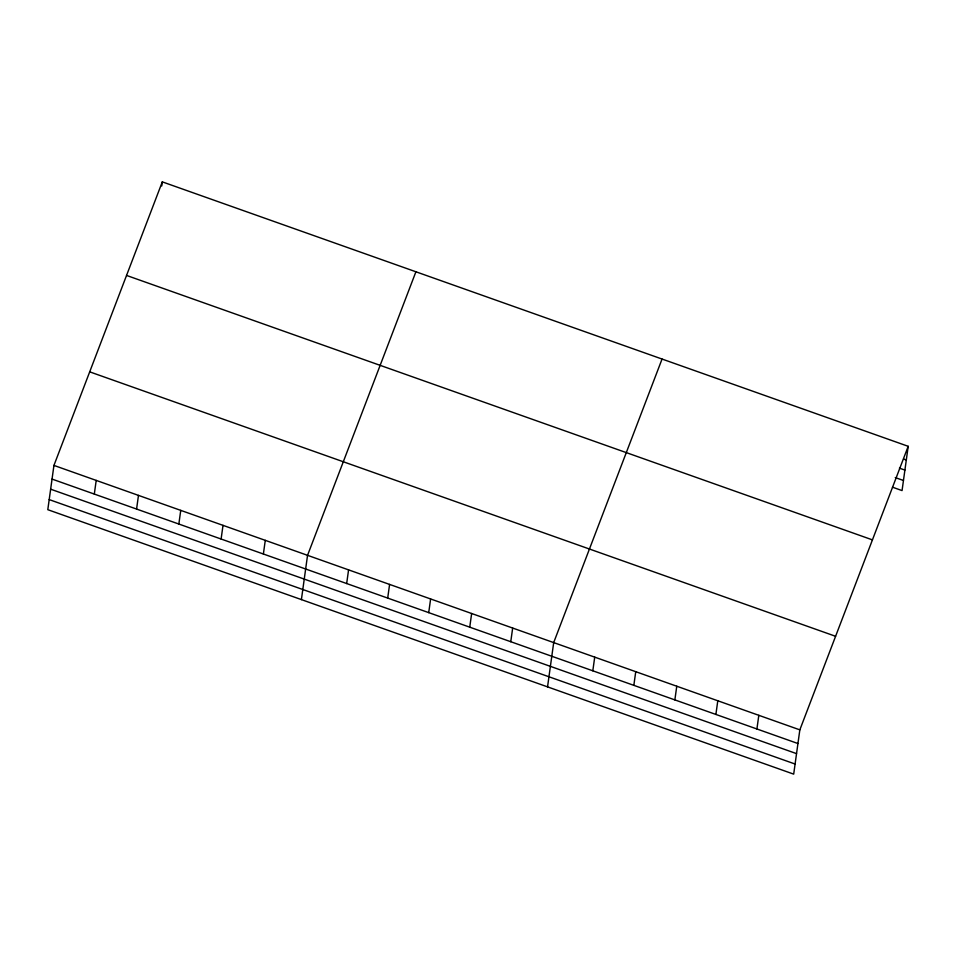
<?xml version="1.0" encoding="UTF-8"?>
<svg xmlns="http://www.w3.org/2000/svg" width="956" height="956" viewBox="0 0 956 956"><rect width="100%" height="100%" fill="white"/><g stroke="black" fill="none" stroke-linecap="round" stroke-linejoin="round"><path stroke-width="1.43" d="M53.942 465.417L47.8 509.691L793.695 774.133L799.837 729.858L908.2 446.309L162.305 181.867L53.942 465.417L799.837 729.858M94.309 494.073L96.209 480.402M161.743 185.966L162.305 181.867M136.577 509.058L138.477 495.387M178.844 524.043L180.744 510.373M221.111 539.029L223.011 525.358M263.378 554.014L265.278 540.343M301.403 599.603L307.545 555.328L415.908 271.779M346.67 583.542L348.57 569.872M387.694 598.086L389.594 584.415M428.718 612.629L430.618 598.958M469.743 627.172L471.643 613.501M510.767 641.715L512.667 628.044M547.549 686.862L553.691 642.587L662.054 359.05M592.816 670.801L594.716 657.13M633.84 685.356L635.74 671.686M674.864 699.9L676.764 686.229M715.889 714.443L717.789 700.772M756.913 728.986L758.813 715.315M908.2 446.309L902.058 490.583L892.486 487.19M903.563 459.011L906.3 459.979M899.429 468.141L904.902 470.077M895.258 477.582L903.456 480.486M126.551 275.436L872.434 539.877M89.709 371.848L835.592 636.29M52.042 479.087L797.937 743.529M50.644 489.185L796.539 753.627M49.198 499.594L795.093 764.035"/></g></svg>
